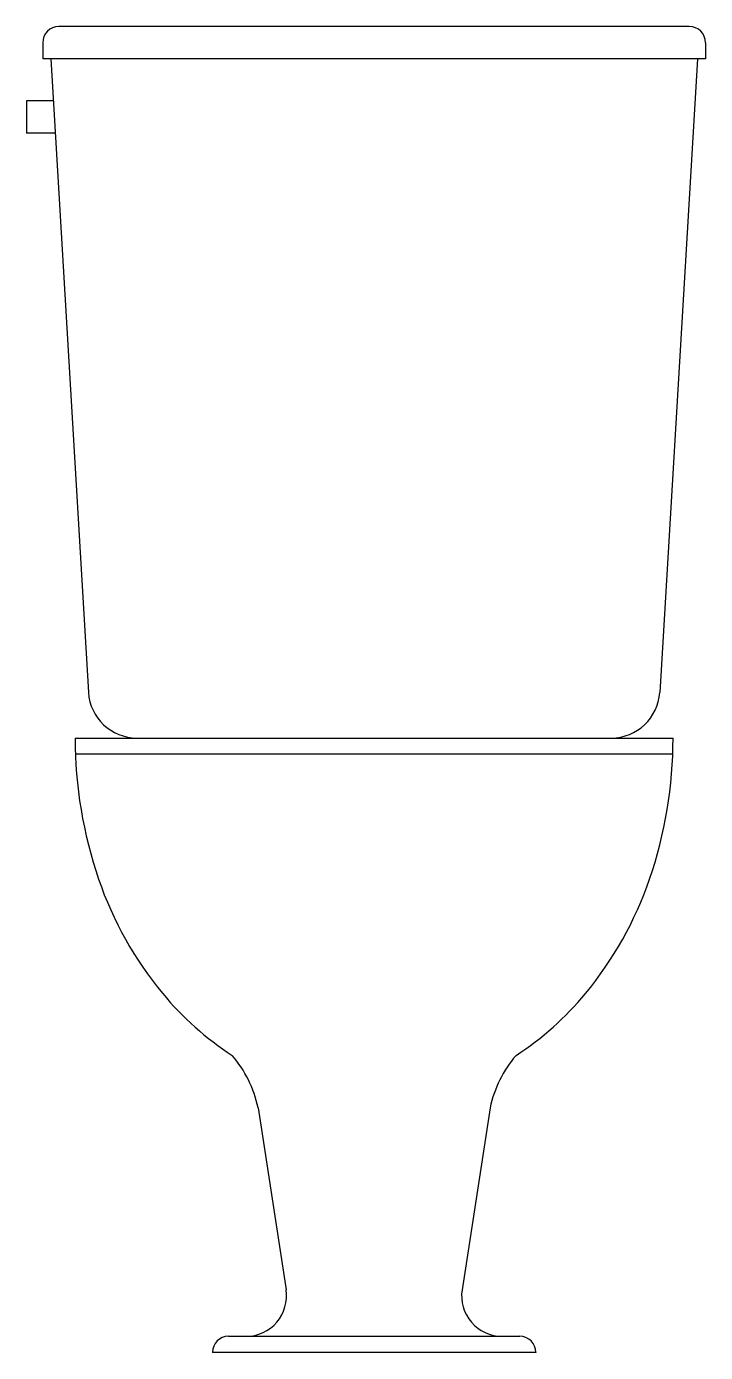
# Model space of a CAD drawing. Extents: x 877.722 to 878.142, y 3677.256 to 3678.076.
import ezdxf

# ---------------------------------------------------------------- set-up
doc = ezdxf.new("R2010")
doc.units = 0
doc.layers.get('0').update_dxf_attribs({"linetype": 'CONTINUOUS'})

msp = doc.modelspace()

# ---------------------------------------------------------------- linework, layer by layer
at = {"color": 0}
for p, q in [((878.13241, 3678.07606), (877.74241, 3678.07606)), ((877.73241, 3678.06606), (877.73241, 3678.05606)), ((878.14241, 3678.06606), (878.14241, 3678.05606)), ((878.14241, 3678.05606), (877.73241, 3678.05606)), ((877.73741, 3678.05606), (877.76073, 3677.66428)), ((878.13741, 3678.05606), (878.11409, 3677.66428)), ((877.73895, 3678.03017), (877.72241, 3678.03017)), ((877.72241, 3678.03017), (877.72241, 3678.01017)), ((877.74014, 3678.01017), (877.72241, 3678.01017)), ((877.75247, 3677.63606), (878.12234, 3677.63606)), ((878.12216, 3677.62606), (877.75266, 3677.62606)), ((877.86561, 3677.40744), (877.88297, 3677.29487)), ((878.00921, 3677.40744), (877.99185, 3677.29487)), ((877.84731, 3677.26606), (878.02751, 3677.26606)), ((877.83741, 3677.25616), (877.83741, 3677.25606)), ((878.03741, 3677.25606), (877.83741, 3677.25606)), ((878.03741, 3677.25616), (878.03741, 3677.25606))]:
    msp.add_line(p, q, dxfattribs=at)
for points in [[(877.75247, 3677.63606, 0.08276), (877.76702, 3677.54875, 0.090526), (877.80664, 3677.47807, 0.075585), (877.8496, 3677.43974, 0.019861)], [(878.02522, 3677.43974, 0.075585), (878.06818, 3677.47807, 0.090526), (878.10779, 3677.54875, 0.08276), (878.12234, 3677.63606, 0.01932)]]:
    msp.add_lwpolyline(points, format="xyb", dxfattribs=at)
for centre, radius, start, end in [((877.74241, 3678.06606), 0.01, 90, 180), ((878.13241, 3678.06606), 0.01, 0, 90), ((877.79068, 3677.66606), 0.03, 183.40644, 270), ((878.08414, 3677.66606), 0.03, 270, 356.59356), ((877.79519, 3677.39265), 0.07195, 11.86207, 40.87453), ((878.07962, 3677.39265), 0.07195, 139.12547, 168.13793), ((877.85826, 3677.29106), 0.025, 270, 8.7646), ((878.01656, 3677.29106), 0.025, 171.2354, 270), ((877.84731, 3677.25616), 0.0099, 90, 180), ((878.02751, 3677.25616), 0.0099, 0, 90)]:
    msp.add_arc(centre, radius, start, end, dxfattribs=at)

doc.saveas('drawing.dxf')
